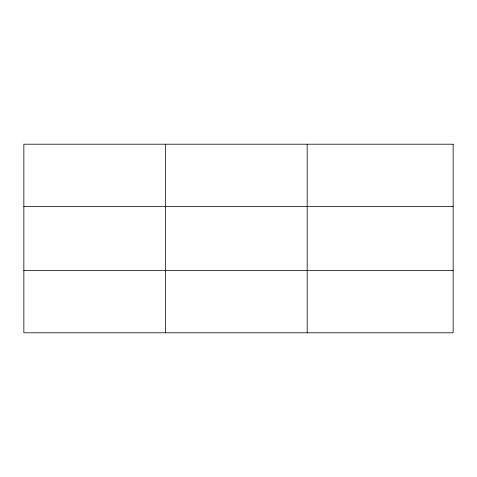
<?xml version="1.0" encoding="UTF-8"?>
<svg xmlns="http://www.w3.org/2000/svg" width="477" height="477" viewBox="0 0 477 477"><rect width="100%" height="100%" fill="white"/><g stroke="black" fill="none" stroke-linecap="round" stroke-linejoin="round"><path stroke-width="0.72" d="M165.519 144.209L165.519 332.791M307.188 144.209L307.188 332.791M23.85 206.44L453.15 206.44M23.85 270.56L453.15 270.56M453.15 144.209L453.15 332.791L23.85 332.791L23.85 144.209L453.15 144.209"/></g></svg>
